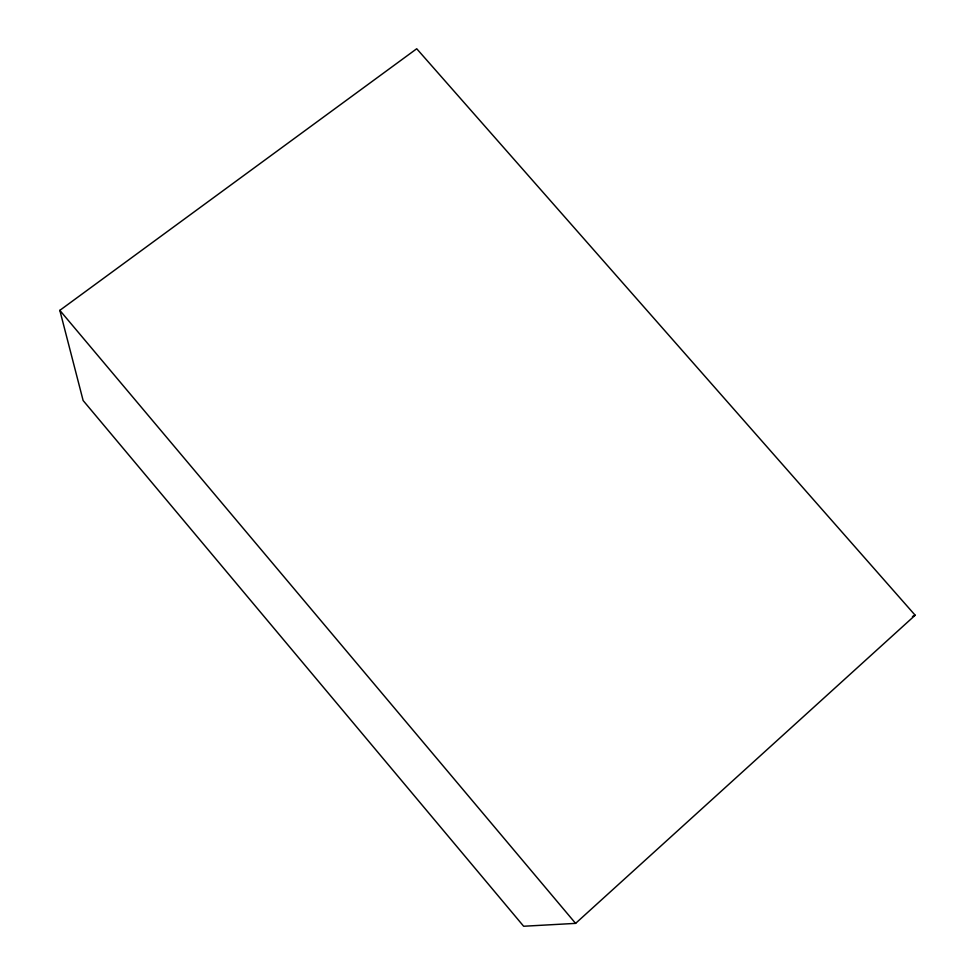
<?xml version="1.0" encoding="UTF-8"?>
<svg xmlns="http://www.w3.org/2000/svg" width="975" height="975" viewBox="0 0 975 975"><rect width="100%" height="100%" fill="white"/><g stroke="black" fill="none" stroke-linecap="round" stroke-linejoin="round"><path stroke-width="1.46" d="M575.591 923.374L915.172 615.237L416.727 48.75L59.828 310.355L83.131 400.53L523.648 926.25L575.591 923.374L59.828 310.355M912.442 616.517L915.172 615.237"/></g></svg>
